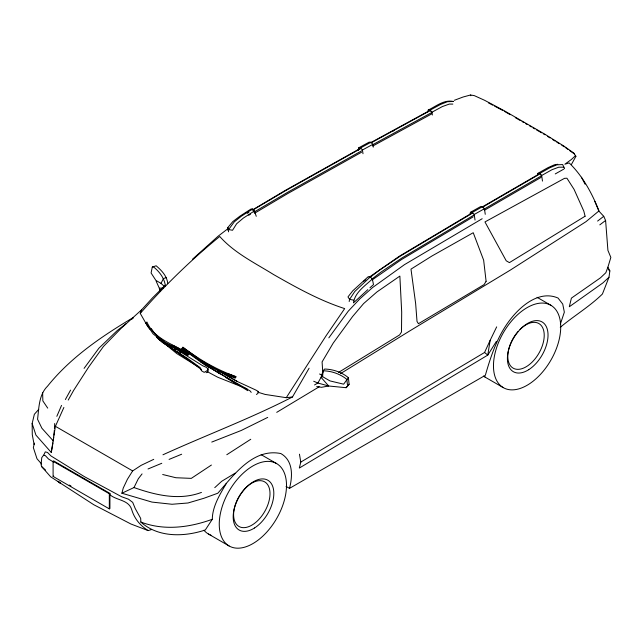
<?xml version="1.0" encoding="UTF-8"?>
<svg xmlns="http://www.w3.org/2000/svg" width="643" height="643" viewBox="0 0 643 643"><rect width="100%" height="100%" fill="white"/><g stroke="black" fill="none" stroke-linecap="round" stroke-linejoin="round"><path stroke-width="0.96" d="M54.438 428.375L54.727 423.48M228.482 231.85L228.635 229.543L227.871 227.485L232.87 221.538L240.032 216.088L251.091 208.983L252.538 209.015L254.411 210.968L256.26 216.297M314.531 384.948L317.875 383.035L321.058 377.345L322.593 376.661L323.091 370.778L324.635 369.042C333.026 369.211 341.955 372.289 348.377 377.674L349.117 384.217L346.143 387.705L328.694 386.001L317.875 383.035L313.688 381.243M53.699 437.111L53.345 440.985L41.891 428.238L37.567 419.276C38.958 407.927 38.821 394.738 47.574 386.146C70.698 357.347 101.698 336.305 133.165 317.602M53.875 435.174L54.325 430.336M353.489 302.869C354.92 292.3 365.152 285.789 372.337 278.99L370.247 276.972L368.23 276.683L352.75 290.829L347.967 296.905L349.583 299.373L349.173 301.535M210.213 367.772L205.8 365.61L182.041 348.562L182.933 347.244C199.017 359.421 216.434 369.693 235.515 376.428L235.973 376.87L235.097 377.988L224.383 374.138M182.041 348.562L182.933 347.244M227.509 230.138L227.871 227.485M560.262 327.327C573.95 315.826 589.559 306.623 602.419 294.02L608.993 277.237L609.861 270.896L607.892 267.207L610.85 257.417L607.916 250.392L605.602 220.453L603.737 216.313L598.834 211.033L594.847 201.428M286.055 486.397L289.487 488.383C292.686 476.27 293.329 460.653 280.854 453.556C253.093 447.906 233.867 475 217.816 493.221L203.887 498.285L187.965 502.995L172.011 504.265L151.965 502.087L121.889 493.229L123.231 488.101L127.386 479.308L132.651 470.917L141.179 465.323L153.749 459.335M247.732 390.655L200.97 361.888L201.806 360.956L237.267 381.484L255.946 390.1L258.173 391.45L257.891 393.468L256.404 394.456M496.669 326.869L490.151 340.34L487.772 355.105L299.316 468.056L300.795 462.084L299.453 454.191M38.741 409.35L34.352 414.301L32.15 423.512L35.92 435.086L51.263 452.455L52.991 442.898M63.882 407.445L55.402 426.317L51.263 452.455M167.719 283.161C166.842 275.839 161.481 270.349 156.136 265.776L152.287 267.086L151.089 273.002L155.903 280.42L161.007 283.37L164.552 286.537M358.135 150.526L358.738 147.81L369.13 142.159L371.011 142.24L372.852 144.337L373.253 147.143M427.844 111.842L428.246 110.033C436.107 106.296 444.08 99.392 453.387 101.473L447.488 101.69L440.511 104.463L430.119 110.114L428.246 110.033M470.009 214.135L470.419 212.319L480.642 206.58L482.555 206.644L484.428 208.726L485.256 214.32M537.46 175.177L537.87 173.361L548.093 167.614L554.451 164.785L557.77 164.278M34.392 443.123L33.348 447.624L37.005 458.772L41.634 464.029M206.114 372.739L207.705 371.847L207.367 370.561L207.946 368.616L206.049 367.209L202.915 365.875L165.171 342.397L159.239 337.832L158.339 338.716L164.246 343.483L188.262 359.815L200.6 369.002M207.705 371.847L208.292 369.902L207.946 368.616M560.375 324.08L564.345 312.16L562.729 304.083L558.044 298.039C539.646 290.081 521.344 305.329 510.598 319.121C497.658 335.437 491.035 355.571 485.336 375.303L289.487 488.383M430.898 111.143L431.815 112.501L431.244 114.149L372.852 145.985M150.558 329.682L147.882 326.748L140.254 313.39L141.581 309.838L152.495 297.87L165.259 285.179M607.892 267.207L605.827 272.728L600.425 277.848L571.41 298.119L569.304 306.759L602.909 282.904L608.993 277.237M56.841 416.334L61.535 405.403M300.795 462.084L484.565 352.477L490.151 340.34M43.491 455.59L45.267 451.892L47.502 452.447L51.014 455.975L84.498 476.704L121.648 496.75L128.544 499.233L132.699 502.368L135.239 508.557L140.68 518.395L140.849 522.052C158.162 537.765 184.372 536.985 205.31 529.977L212.286 519.295C212.423 506.555 219.802 494.555 226.135 483.785M121.889 493.229L133.993 487.547L138.285 478.81L142.063 473.899M161.007 283.37L163.435 278.596L166.256 277.599M65.369 399.536L70.577 390.092M571.41 164.487L575.887 156.378L575.517 155.654L571.386 159.496L564.867 164.19L569.176 162.92C582.598 175.909 591.986 193.197 598.842 210.526M68.214 400.083L73.623 390.414L88.662 367.049L103.475 346.44L121.165 328.3L141.581 309.838M162.96 454.786C205.993 435.174 250.368 418.609 292.485 396.964L309.09 368.214M496.42 341.337L487.772 355.105L484.565 352.477M258.422 392.367L265.077 394.416L286.264 397.695L326.089 335.767L344.672 308.6C319.587 300.498 296.335 287.525 273.516 274.513C255.006 262.995 234.317 252.972 219.737 236.471C191.124 259.804 164.616 285.653 140.254 313.39M328.838 337.84L348.217 311.22L359.887 298.826L372.61 287.517L404.463 264.651L482.178 218.724M84.088 368.367L98.861 348.265L117.259 330.534L126.333 323.445M182.057 348.361L205.808 364.557L234.639 377.537L235.515 376.428M346.143 387.705L349.117 384.217M348.377 377.674L343.659 384.176L329.955 380.905L322.593 376.661M149.763 328.846L145.985 323.244L146.901 321.982C154.433 339.552 173.803 344.045 188.303 353.811L188.769 354.293L187.788 355.346L174.792 347.879L168.619 345.211M165.026 342.655L174.518 346.971L187.322 354.864L188.303 353.811M354.205 302.202L367.804 289.639M214.754 487.651L221.722 481.261L235.169 473.152M192.554 259.161L218.178 236.15L227.686 228.884M370.247 276.972L354.799 291.48L349.583 299.373L353.746 300.152M369.942 287.759L373.503 284.624L372.337 278.99M598.834 211.033L585.95 221.69L510.301 270.108L409.687 330.96L340.541 373.615M131.638 319.306L133.149 318.124M597.604 221.063L603.737 216.313M372.048 278.958L380.72 272.294L402.068 257.891L473.803 215.18M370.231 277.246L379.314 270.285L400.669 255.882L472.396 213.171M599.798 224.873L605.602 220.453M372.329 279.818L401.537 259.531L473.264 216.812M363.456 281.481L365.867 279.681M369.074 277.278L399.263 256.284L471.849 213.058M226.794 454.722L250.754 439.273M252.538 209.015L241.487 216.12L234.253 221.883L228.635 229.543L232.549 230.274L236.616 223.78L243.351 218.073L254.411 210.968M211.418 465.042L191.301 478.368L175.933 477.741L162.687 474.502M319.201 386.781L276.715 412.348M252.16 210.132L285.235 190.441L359.26 148.983M338.612 372.385L399.6 334.915L401.497 331.989L401.69 312.072L399.866 276.088L376.902 291.97L363.608 303.576L352.557 316.573L333.227 343.065L322.087 361.905L322.794 372.827M254.532 213.267L287.501 193.696L361.527 152.238M247.234 213.355L248.881 212.375M252.996 209.915L286.641 190.055L360.667 148.597M248.737 215.252L250.457 214.232M253.905 212.182L288.04 192.064L362.065 150.607M482.973 206.532L538.689 174.205M482.668 207.134L540.128 173.795L541.052 175.137M484.066 209.144L541.519 175.804M484.468 210.237L540.948 177.46M53.096 461.28L53.699 460.935L109.921 493.39L109.921 508.525L109.318 508.878L53.096 476.415L53.096 461.28L109.318 493.744L109.921 493.39M53.096 476.415L53.699 476.069M392.117 131.566L393.846 130.577M537.87 173.361L539.782 173.425L550.006 167.678L556.862 164.841L562.665 164.56L564.57 168.691M470.419 212.319L472.332 212.391L482.555 206.644M542.483 181.101L541.655 175.507L551.879 169.76L558.719 167.204L563.927 167.172M475.032 220.067L474.204 214.473L484.428 208.726M555.255 173.923L563.726 169.165M207.367 370.561L204.177 372.345L201.597 370.834L200.254 367.716L187.957 358.706L164.246 343.483M370.593 142.73L429.034 110.861M371.124 142.818L430.448 110.467M372.522 144.828L431.815 112.501M358.738 147.81L360.61 147.89L371.011 142.24M362.998 153.725L362.451 149.988L372.852 144.337M432.369 115.017L431.959 112.212L442.352 106.561L449.304 104.078L452.817 104.094M267.721 417.403L241.246 430.472L211.756 442.071M148.019 468.972L161.787 463.281M169.077 459.407L181.656 454.223M454.255 100.324L463.137 96.997L470.483 95.011L474.245 95.606L484.492 100.244L503.887 110.548L544.581 134.041L563.975 146.13L573.902 153.138L575.887 156.378M152.287 267.086L153.323 266.773C159.48 271.611 164.359 278.081 165.436 285.982M53.707 462.156L48.546 459.046L45.315 455.598L43.555 455.228L41.755 457.639L41.072 464.905L41.924 466.89L50.668 476.817L93.79 504.739L130.939 524.013L148.131 530.579L151.418 529.599M212.286 519.295C189.404 527.573 164.158 530.917 140.849 522.052M201.46 492.401C179.309 500.809 155.477 495.126 133.993 487.547M286.264 397.695L292.485 396.964M163.121 287.984L159.319 288.209L156.169 281.248M316.686 386.523L321.468 387.303L328.694 386.001L321.058 377.345L323.091 370.778C331.491 370.947 340.42 374.025 346.834 379.402L347.582 385.953M247 388.846L217.76 377.248L207.416 371.726M227.984 373.671L235.973 376.87M172.324 345.251L175.885 346.762M165.974 344.069L162.446 342.542L156.506 337.141M212.005 366.872L213.773 367.659M488.391 102.84L492.795 105.179M494.563 106.111L502.488 110.331M319.563 373.993L321.838 375.207M198.791 367.137L176.809 353.602L163.081 342.349M55.402 426.317L132.651 470.917M109.712 494.58C116.512 500.616 128.672 499.603 131.686 509.561C134.363 518.628 140.182 525.604 148.131 530.579M216.578 369.717L237.267 381.484M504.257 111.263L510.188 114.695M515.276 117.629L520.364 120.571M522.06 121.543L523.756 122.524M525.452 123.504L527.147 124.485M529.695 125.956L531.391 126.928M533.087 127.909L534.783 128.889M536.479 129.87L541.559 132.804M543.255 133.784L544.951 134.765M537.074 297.315L550.882 305.296A47.55 27.456 -60 0 1 535.772 378.968A47.55 27.456 -60 0 1 494.62 355.137A47.55 27.456 -60 0 1 550.882 305.296M503.292 387.633L483.44 376.171A47.55 27.456 -60 0 0 485.192 376.886M261.13 454.641L276.667 463.611A47.55 27.456 -60 0 1 261.556 537.283A47.55 27.456 -60 0 1 220.404 513.452A47.55 27.456 -60 0 1 276.667 463.611M208.364 533.987L229.085 545.955M69.267 485.055L70.995 486.06M208.155 366.695L250.071 390.896L251.212 392.375M176.737 347.26L188.769 354.293M218.106 370.866L219.793 371.887M202.481 361.374L204.08 362.355M205.68 363.335L208.879 365.304M200.97 361.888L203.252 363.335M219.866 373.792L204.86 364.364M225.797 377.481L235.949 383.799M547.482 136.34L550.014 137.915M552.538 139.491L555.07 141.066M556.758 142.119L559.281 143.694M561.813 145.27L564.345 146.853M158.339 338.716L161.361 340.935M174.245 348.53L175.893 349.599M179.196 351.729L180.852 352.798M188.262 359.815L163.587 342.655M565.872 147.93L568.163 149.546M569.69 150.631L574.271 153.862M182.909 347.445L198.181 358.32M199.724 359.445L202.047 361.125M162.269 340.155L163.756 341.377M158.805 338.507L153.002 333.749L145.921 323.035M160.26 339.697L162.438 341.481M160.798 340.477L156.587 336.289M58.24 481.366L60.41 483.295L58.192 481.326M41.924 466.89L45.621 470.17M608.415 269.61L609.861 270.896M160.461 338.789L154.521 333.387L151.282 328.597M234.639 377.537L235.097 377.988M187.322 354.864L187.788 355.346M539.782 173.425L541.655 175.507M472.332 212.391L474.204 214.473M430.119 110.114L431.959 112.212M360.61 147.89L362.451 149.988M47.727 408.128L42.848 400.902L42.631 392.543M581.441 177.235L585.098 184.236M470.483 95.011L470.853 95.735M160.589 290.765L159.319 288.209L160.059 290.612M201.09 369.186L201.436 370.481M34.111 444.578L32.279 434.652L32.15 423.512M258.173 391.45L258.357 392.672M109.318 493.744L109.318 508.878M210.976 535.201A47.55 27.456 -60 0 1 203.944 530.226M240.892 493.623A25.752 14.869 -60 0 1 269.851 490.987A25.752 14.869 -60 0 1 245.047 527.582A25.752 14.869 -60 0 1 240.353 494.419M520.01 329.457A25.752 14.869 -60 0 1 544.018 338.58A25.752 14.869 -60 0 1 515.22 369.01A25.752 14.869 -60 0 1 518.081 331.499M486.1 281.288L484.091 284.6L418.432 323.702L417.018 321.436L415.643 303.528L410.981 269.128L431.943 256.002L473.232 232.718L483.649 260.19L486.1 281.288M585.09 216.233L509.401 262.625L506.226 260.793L484.959 221.939L564.506 178.344L566.941 178.224L574.078 189.38L583.82 211.137L585.09 216.233M254.54 527.975A28.742 16.597 -60 0 0 270.558 482.531A28.742 16.597 -60 0 0 235.402 504.916A28.742 16.597 -60 0 0 254.54 527.975M528.755 369.661A28.742 16.597 -60 0 0 544.766 324.217A28.742 16.597 -60 0 0 509.618 346.601A28.742 16.597 -60 0 0 528.755 369.661"/></g></svg>
